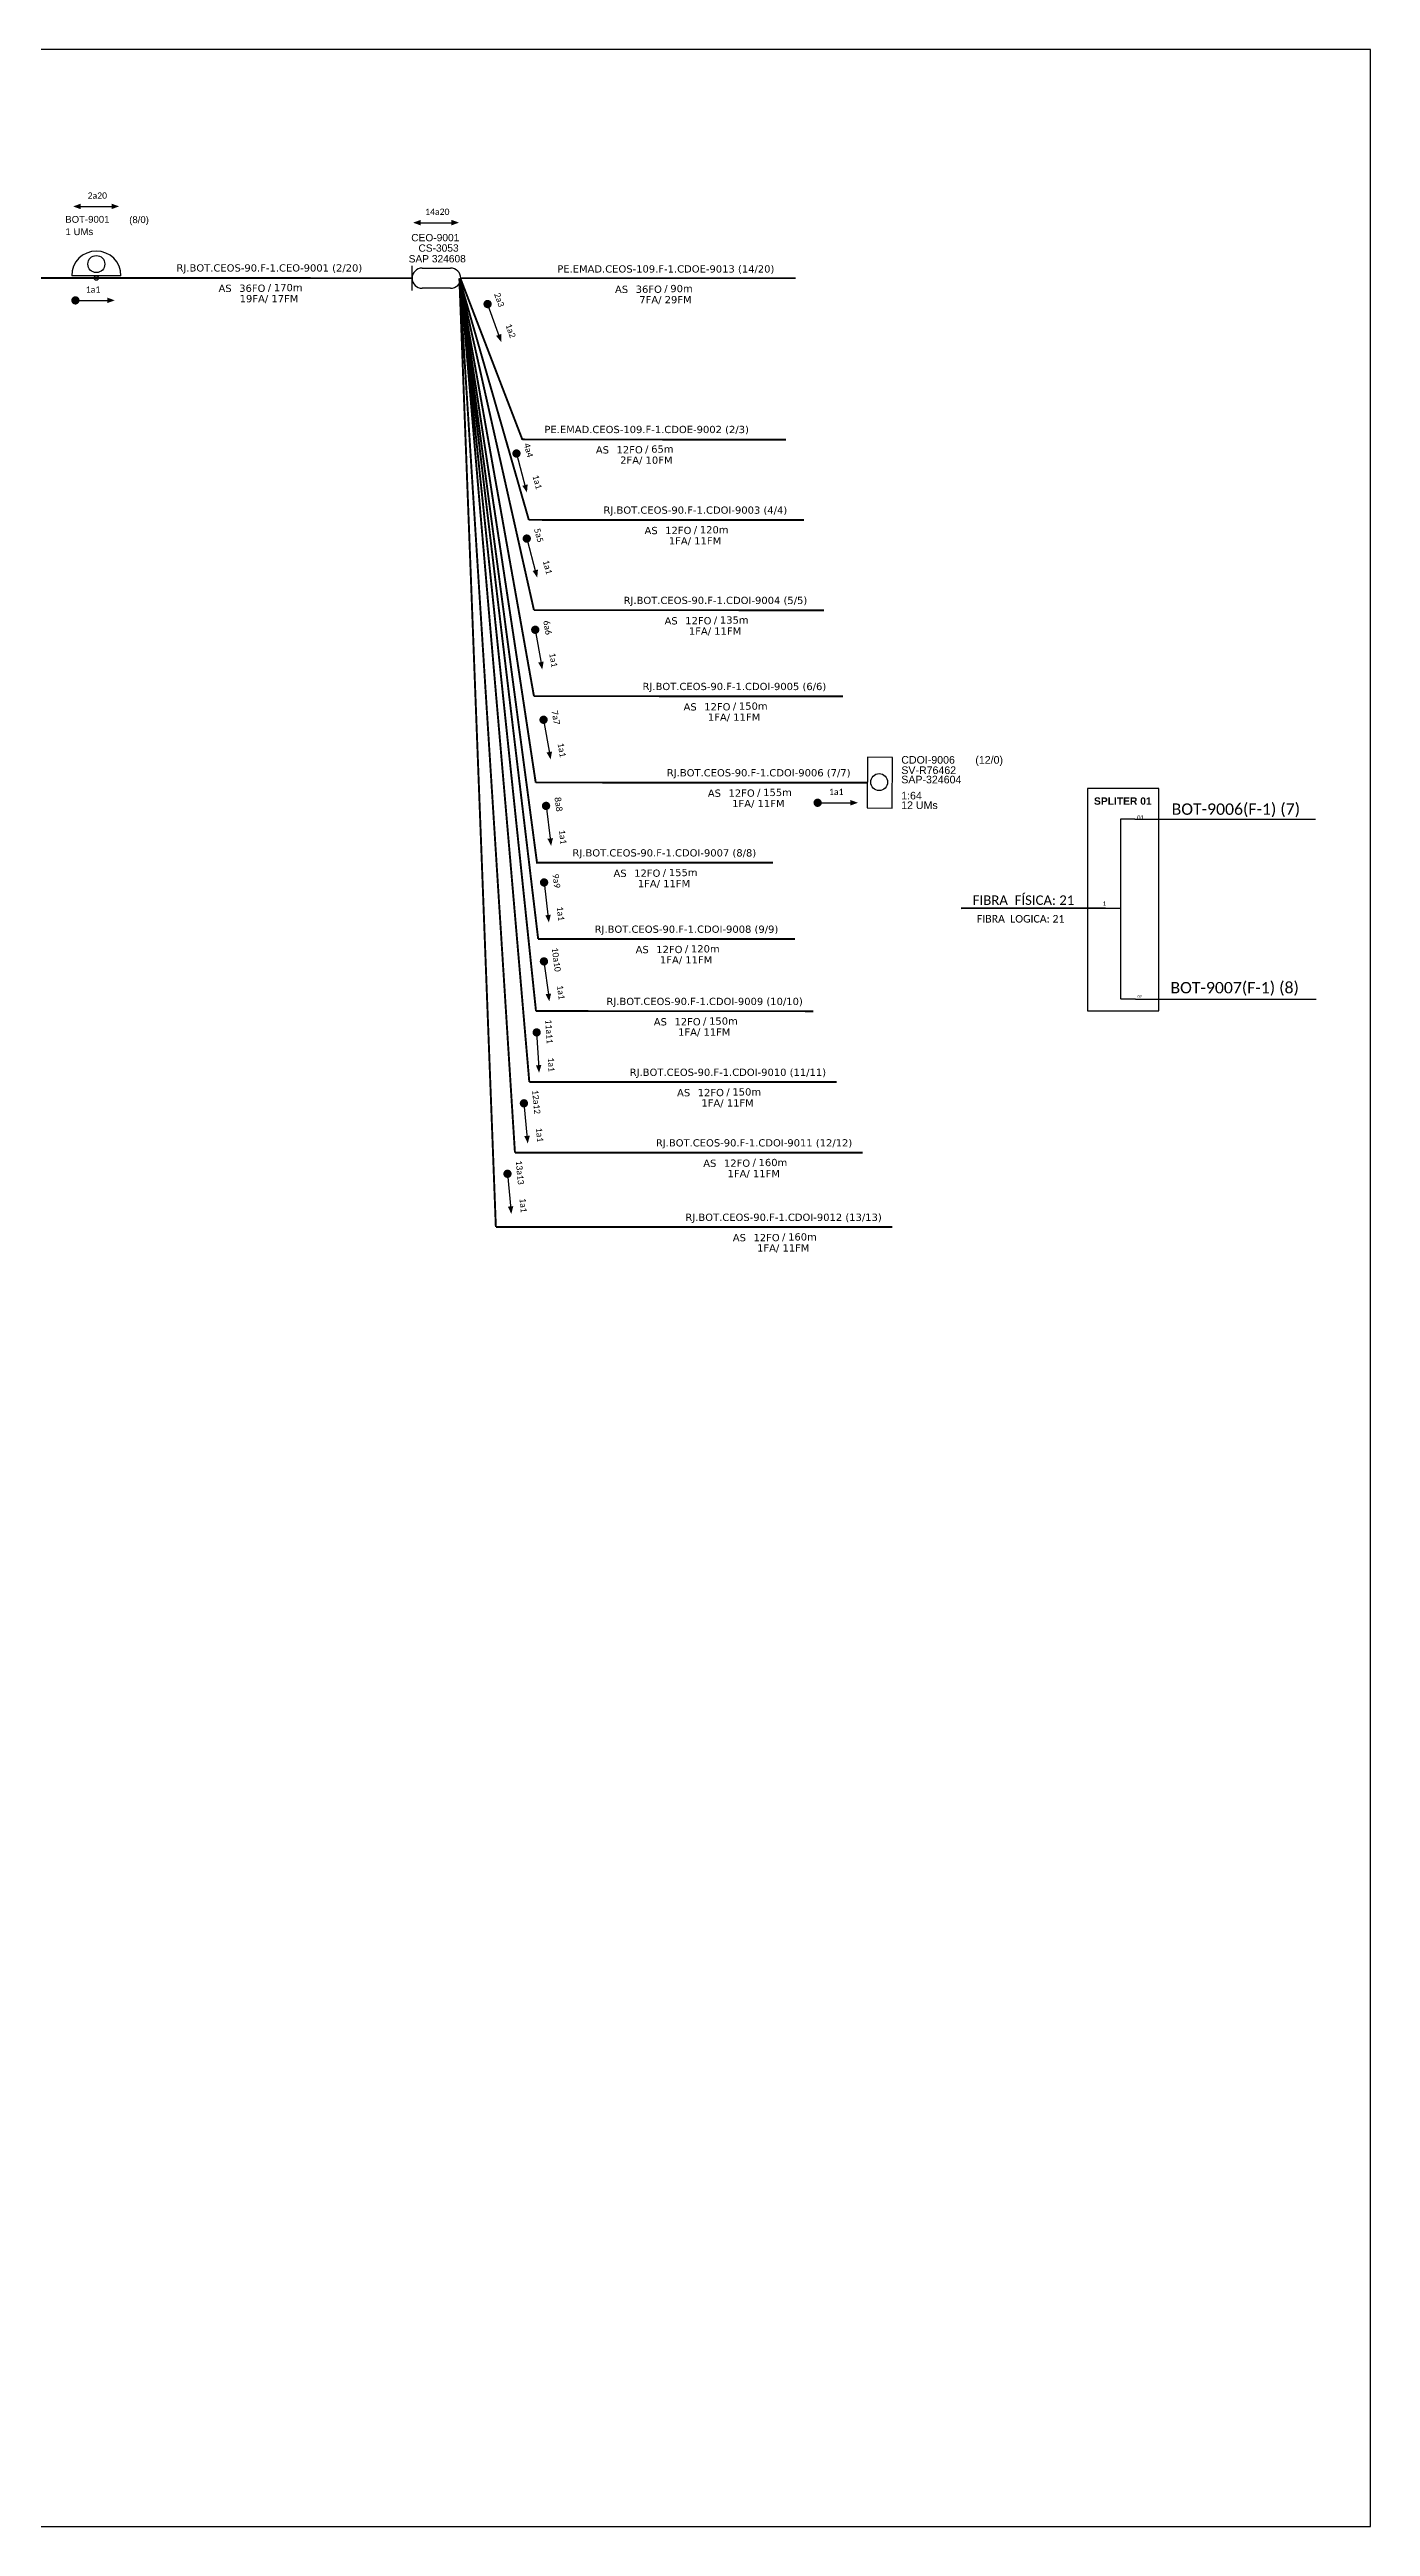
# Model space of a CAD drawing. Header units: inches. Extents: x 0 to 839, y 0 to 594.
# Drawn here: x 522 to 839, y 0 to 594 of the extents above; entities that cross this region are included whole.
import ezdxf
from ezdxf.enums import TextEntityAlignment as Align

# ---------------------------------------------------------------- set-up
doc = ezdxf.new("R2010")
doc.units = ezdxf.units.IN
doc.header["$LTSCALE"] = 0.5
for name, color, linetype, lineweight in [("20.0-LEGENDA DOS CDO'S", 1, 'Continuous', 0), ('20.2-CDO_POSTE', 1, 'Continuous', 5), ('40.1-ETIQUETAS', 1, 'Continuous', 20)]:
    doc.layers.add(name, color=color, linetype=linetype, lineweight=lineweight)
for name, color, linetype in [('20.4-CEOS', 1, 'Continuous'), ('CAP a instalar', 1, 'Continuous'), ('Meio Fio', 134, 'Continuous'), ('SETA', 7, 'Continuous'), ('UNIFILAR', 7, 'Continuous')]:
    doc.layers.add(name, color=color, linetype=linetype)
doc.styles.add('ARIAL', font='arial.ttf')
doc.styles.add('MtXpl_Calibri', font='calibri.ttf')
doc.styles.add('siredit', font='verdana.ttf')
doc.styles.get("Standard").update_dxf_attribs({"font": 'arial.ttf'})
doc.linetypes.add('FENCELINE1', pattern='A,0.25,-0.1,[133,ltypeshp.shx,S=0.1,R=0,X=-0.1,Y=0],-0.1,1', length=1.45)

# ---------------------------------------------------------------- blocks, each defined once
blk = doc.blocks.new('CDOE-TEXTO PADRÃO')
at = {"layer": "20.0-LEGENDA DOS CDO'S", "color": 0, "style": 'ARIAL'}
for tag, p in [('CDO_N', (0.49, 7.39)), ('CORDOALHA', (0.5, 4.33)), ('SAP', (0.51, 1.67)), ('SPLITER_1', (0.59, -0.91)), ('SPLITER_2', (0.6, -3.55)), ('(XX-XX_F)S', (0.54, -8.29)), ('(XX-XX_L)S', (0.55, -10.83)), ('UMS', (0.55, -13.15))]:
    blk.add_attdef(tag, p, '', height=1.7, rotation=0.11799, dxfattribs=at)
blk.add_attdef('FIBRAS_UTILIZADAS', text='', height=1.7, rotation=0.11799, dxfattribs=at).set_placement((19.77, 7.43), align=Align.CENTER)
blk = doc.blocks.new('ETIQUETA_RS5F')
at = {"layer": '40.1-ETIQUETAS', "color": 0, "style": 'siredit'}
blk.add_text('/', height=1.5, dxfattribs=at).set_placement((1.55, -1.95), align=Align.MIDDLE_RIGHT)
for tag, p in [('ETIQUETA_R_SECUNDARIA', (1.18, 2.1)), ('ETIQUETA_R_PRIMARIA', (1.18, 4.1)), ('F_ATIVAS/F_MORTAS', (1.11, -4.24))]:
    blk.add_attdef(tag, text='', height=1.5, dxfattribs=at).set_placement(p, align=Align.MIDDLE_CENTER)
for tag, p in [('TIPO_CABO', (-6.62, -2.12)), ('CAP_CABO', (0.37, -2.09))]:
    blk.add_attdef(tag, text='', height=1.5, dxfattribs=at).set_placement(p, align=Align.MIDDLE_RIGHT)
blk.add_attdef('METROS', text='', height=1.5, dxfattribs=at).set_placement((2.11, -1.95), align=Align.MIDDLE_LEFT)
for tag, p in [('FUSÃO_1', (0.82, -8.39)), ('FUSÃO_2', (0.82, -10.6)), ('FUSÃO_3', (0.82, -12.93)), ('FUSÃO_4', (0.82, -15.14)), ('FUSÃO_5', (0.82, -17.16))]:
    blk.add_attdef(tag, text='', height=1.5, dxfattribs=at).set_placement(p, align=Align.CENTER)
blk = doc.blocks.new('SAN')
at = {"layer": 'SETA'}
blk.add_lwpolyline([(-2.58, 0), (6.02, 0)], dxfattribs=at)
for points in [[(-2.1, -0.66), (-3.93, 0), (-2.1, 0.67)], [(5.33, 0.68), (7.16, 0.01), (5.33, -0.65)]]:
    blk.add_solid(points, dxfattribs=at)

msp = doc.modelspace()

# ---------------------------------------------------------------- linework, layer by layer
at = {"color": 7}
msp.add_line((538.85, 539.75), (527.03, 539.75), dxfattribs=at)
at = {"color": 7, "linetype": 'Continuous'}
for p, q in [((778.57, 409.42), (778.57, 366.23)), ((782.07, 409.42), (778.57, 409.42)), ((774.94, 388.11), (778.55, 388.11)), ((782.24, 366.27), (778.75, 366.27))]:
    msp.add_line(p, q, dxfattribs=at)
at = {"color": 10, "linetype": 'Continuous'}
for p, q in [((782.07, 409.42), (825.39, 409.4)), ((782.24, 366.27), (825.57, 366.26))]:
    msp.add_line(p, q, dxfattribs=at)
at = {"color": 1, "linetype": 'Continuous', "lineweight": 60}
msp.add_line((774.94, 388.11), (740.35, 388), dxfattribs=at)
msp.add_lwpolyline([(0, 0), (838.56, 0), (838.56, 594), (0, 594), (0, 0)])
at = {"color": 7, "const_width": 0.994}
for points in [[(527.43, 533.84, 1), (528.42, 533.84, 1)], [(626.62, 533.43, 1), (626.96, 532.49, 1)]]:
    msp.add_lwpolyline(points, format="xyb", close=True, dxfattribs=at)
at = {"const_width": 0.994}
for points in [[(633.59, 497.61, 1), (633.85, 496.65, 1)], [(636.06, 477.2, 1), (636.32, 476.24, 1)], [(638.14, 455.34, 1), (638.31, 454.36, 1)], [(640.13, 433.76, 1), (640.3, 432.78, 1)], [(640.75, 413.11, 1), (640.88, 412.12, 1)], [(705.46, 413.36, 1), (706.45, 413.36, 1)], [(640.28, 394.75, 1), (640.4, 393.76, 1)], [(640.24, 375.82, 1), (640.38, 374.83, 1)], [(638.53, 358.78, 1), (638.59, 357.79, 1)], [(635.46, 341.79, 1), (635.55, 340.8, 1)], [(631.52, 324.89, 1), (631.61, 323.9, 1)]]:
    msp.add_lwpolyline(points, format="xyb", close=True, dxfattribs=at)
at = {"color": 1}
msp.add_lwpolyline([(717.84, 412.13), (723.86, 412.1), (723.93, 424.24), (717.91, 424.28)], close=True, dxfattribs=at)
at = {"color": 7}
msp.add_lwpolyline([(770.65, 363.47), (787.83, 363.47), (787.83, 416.82), (770.65, 416.82)], close=True, dxfattribs=at)
for centre, radius in [((532.94, 542.56), 2.04), ((532.94, 539.2), 0.547)]:
    msp.add_circle(centre, radius, dxfattribs=at)
msp.add_arc((532.94, 539.75), 5.91, 0, 180, dxfattribs=at)
at = {"layer": '20.4-CEOS', "color": 5}
for p, q in [((608.67, 536.24), (608.67, 542.1)), ((611.1, 541.6), (617.92, 541.6)), ((617.92, 536.74), (611.1, 536.74))]:
    msp.add_line(p, q, dxfattribs=at)
for centre, start, end in [((611.1, 539.17), 90, 270), ((617.92, 539.17), 270, 90)]:
    msp.add_arc(centre, 2.43, start, end, dxfattribs=at)
at = {"layer": 'CAP a instalar', "color": 7, "linetype": 'FENCELINE1', "ltscale": 7, "const_width": 0.464}
for points in [[(532.96, 539.2), (461.25, 539.2)], [(532.96, 539.2), (608.67, 539.17)], [(620.26, 539.14), (635.15, 500.4)], [(620.46, 539.17), (700.69, 539.17)], [(635.1, 500.49), (698.4, 500.46)]]:
    msp.add_lwpolyline(points, dxfattribs=at)
at = {"layer": 'CAP a instalar', "color": 252, "linetype": 'FENCELINE1', "ltscale": 7, "const_width": 0.464}
for points in [[(620.02, 539.17), (636.68, 481.21)], [(620.02, 539.17), (637.91, 459.56)], [(620.02, 539.17), (637.91, 438.93)], [(620.02, 539.17), (638.92, 380.72)], [(620.02, 539.17), (638.4, 363.4)], [(620.02, 539.17), (633.35, 329.47)], [(620.02, 539.17), (628.77, 311.63)], [(620.23, 539.17), (636.8, 346.4)], [(636.68, 481.21), (702.69, 481.19)], [(637.91, 459.56), (707.49, 459.54)], [(637.91, 438.93), (712.05, 438.91)], [(638.92, 380.72), (700.55, 380.7)], [(638.4, 363.4), (704.91, 363.38)], [(636.8, 346.4), (710.49, 346.38)], [(633.35, 329.47), (716.77, 329.46)], [(628.77, 311.63), (723.85, 311.61)]]:
    msp.add_lwpolyline(points, dxfattribs=at)
at = {"layer": 'CAP a instalar', "color": 1, "linetype": 'FENCELINE1', "ltscale": 7, "const_width": 0.464}
for points in [[(620.02, 539.17), (638.33, 418.22)], [(638.33, 418.22), (717.88, 418.21)]]:
    msp.add_lwpolyline(points, dxfattribs=at)
at = {"layer": 'CAP a instalar', "color": 7, "linetype": 'FENCELINE1', "ltscale": 7}
msp.add_lwpolyline([(620.02, 539.17, 0.464, 0.464, 0), (638.64, 399.01, 0.464, 0.464, 0), (695.25, 398.99, 0.464, 0.464, 0)], format="xyseb", dxfattribs=at)
at = {"layer": 'Meio Fio', "color": 1}
msp.add_circle((720.71, 418.32), 2.03, dxfattribs=at)
at = {"layer": 'SETA', "color": 7}
for points in [[(527.68, 533.84), (536.23, 533.84)], [(626.79, 532.96), (629.67, 524.91)]]:
    msp.add_lwpolyline(points, dxfattribs=at)
at = {"layer": 'SETA'}
for points in [[(633.72, 497.13), (635.92, 488.87)], [(636.19, 476.72), (638.4, 468.46)], [(638.22, 454.85), (639.69, 446.43)], [(640.21, 433.27), (641.7, 424.85)], [(640.82, 412.61), (641.88, 404.13)], [(705.95, 413.36), (714.5, 413.36)], [(640.34, 394.25), (641.35, 385.76)], [(640.31, 375.33), (641.44, 366.85)], [(638.56, 358.29), (639.06, 349.75)], [(635.51, 341.3), (636.31, 332.79)], [(631.56, 324.4), (632.37, 315.89)]]:
    msp.add_lwpolyline(points, dxfattribs=at)
at = {"layer": 'SETA', "color": 7}
msp.add_solid([(535.55, 534.51), (537.37, 533.85), (535.55, 533.19)], dxfattribs=at)
at = {"layer": 'SETA'}
for points in [[(630.08, 525.79), (630.07, 523.85), (628.83, 525.34)], [(636.4, 489.71), (636.23, 487.78), (635.12, 489.37)], [(638.87, 469.3), (638.7, 467.37), (637.59, 468.96)], [(640.24, 447.23), (639.9, 445.32), (638.93, 447)], [(642.24, 425.65), (641.91, 423.74), (640.94, 425.42)], [(713.82, 414.03), (715.64, 413.37), (713.82, 412.71)], [(642.46, 404.9), (642.03, 403.01), (641.15, 404.73)], [(641.94, 386.52), (641.5, 384.64), (640.62, 386.37)], [(642.02, 367.62), (641.6, 365.73), (640.7, 367.45)], [(639.69, 350.48), (639.14, 348.62), (638.37, 350.4)], [(636.92, 333.53), (636.43, 331.66), (635.6, 333.41)], [(632.97, 316.64), (632.48, 314.76), (631.65, 316.51)]]:
    msp.add_solid(points, dxfattribs=at)

# ---------------------------------------------------------------- block references
at = {"layer": '20.2-CDO_POSTE', "color": 7}
ref = msp.add_blockref('CDOE-TEXTO PADRÃO', (532.55, 541.45), dxfattribs=dict(at, xscale=0.966508242798376, yscale=0.966508242798376, zscale=0.966508242798376))
ref.add_attrib('CDO_N', 'BOT-9001', (525.5, 552.45), dxfattribs={"layer": "20.0-LEGENDA DOS CDO'S", "color": 0, "height": 1.643, "rotation": 0.11799, "style": 'ARIAL'})
ref.add_attrib('CORDOALHA', '1 UMs', (525.56, 549.49), dxfattribs={"layer": "20.0-LEGENDA DOS CDO'S", "color": 0, "height": 1.643, "rotation": 0.11799, "style": 'ARIAL'})
ref.add_attrib('FIBRAS_UTILIZADAS', '       (8/0)', dxfattribs={"layer": "20.0-LEGENDA DOS CDO'S", "color": 0, "height": 1.6429, "rotation": 0.11799, "style": 'ARIAL'}).set_placement((540.96, 552.37), align=Align.CENTER)
at = {"layer": '20.2-CDO_POSTE', "color": 5}
ref = msp.add_blockref('CDOE-TEXTO PADRÃO', (608.37, 541.06), dxfattribs=dict(at, xscale=1.028574807568508, yscale=1.028574807568508, zscale=1.028574807568508))
ref.add_attrib('CDO_N', 'CEO-9001', (608.48, 548.01), dxfattribs={"layer": "20.0-LEGENDA DOS CDO'S", "color": 0, "height": 1.748, "rotation": 0.11799, "style": 'ARIAL'})
ref.add_attrib('CORDOALHA', 'CS-3053', (610.21, 545.52), dxfattribs={"layer": "20.0-LEGENDA DOS CDO'S", "color": 0, "height": 1.748, "rotation": 0.11799, "style": 'ARIAL'})
ref.add_attrib('SAP', 'SAP 324608', (607.86, 542.94), dxfattribs={"layer": "20.0-LEGENDA DOS CDO'S", "color": 0, "height": 1.748, "rotation": 0.11799, "style": 'ARIAL'})
at = {"layer": '40.1-ETIQUETAS', "color": 7}
ref = msp.add_blockref('ETIQUETA_RS5F', (573.07, 539.19), dxfattribs=dict(at, xscale=1.159809873027176, yscale=1.159809873027176, zscale=1.159809873027176))
ref.add_attrib('ETIQUETA_R_SECUNDARIA', 'RJ.BOT.CEOS-90.F-1.CEO-9001 (2/20)', dxfattribs={"color": 0, "height": 1.7397, "style": 'siredit'}).set_placement((574.45, 541.63), align=Align.MIDDLE_CENTER)
ref.add_attrib('TIPO_CABO', 'AS', dxfattribs={"color": 0, "height": 1.74, "style": 'siredit'}).set_placement((565.4, 536.73), align=Align.MIDDLE_RIGHT)
ref.add_attrib('CAP_CABO', '36FO', dxfattribs={"color": 0, "height": 1.74, "style": 'siredit'}).set_placement((573.5, 536.76), align=Align.MIDDLE_RIGHT)
ref.add_attrib('METROS', '170m', dxfattribs={"color": 0, "height": 1.74, "style": 'siredit'}).set_placement((575.52, 536.92), align=Align.MIDDLE_LEFT)
ref.add_attrib('F_ATIVAS/F_MORTAS', '19FA/ 17FM', dxfattribs={"color": 0, "height": 1.74, "style": 'siredit'}).set_placement((574.36, 534.26), align=Align.MIDDLE_CENTER)
ref = msp.add_blockref('ETIQUETA_RS5F', (668.17, 538.95), dxfattribs=dict(at, xscale=1.159809873027176, yscale=1.159809873027176, zscale=1.159809873027176))
ref.add_attrib('ETIQUETA_R_SECUNDARIA', 'PE.EMAD.CEOS-109.F-1.CDOE-9013 (14/20)', dxfattribs={"color": 0, "height": 1.7397, "style": 'siredit'}).set_placement((669.54, 541.39), align=Align.MIDDLE_CENTER)
ref.add_attrib('TIPO_CABO', 'AS', dxfattribs={"color": 0, "height": 1.74, "style": 'siredit'}).set_placement((660.5, 536.49), align=Align.MIDDLE_RIGHT)
ref.add_attrib('CAP_CABO', '36FO', dxfattribs={"color": 0, "height": 1.74, "style": 'siredit'}).set_placement((668.6, 536.52), align=Align.MIDDLE_RIGHT)
ref.add_attrib('METROS', '90m', dxfattribs={"color": 0, "height": 1.74, "style": 'siredit'}).set_placement((670.62, 536.68), align=Align.MIDDLE_LEFT)
ref.add_attrib('F_ATIVAS/F_MORTAS', '7FA/ 29FM', dxfattribs={"color": 0, "height": 1.74, "style": 'siredit'}).set_placement((669.46, 534.02), align=Align.MIDDLE_CENTER)
ref = msp.add_blockref('ETIQUETA_RS5F', (663.58, 500.45), dxfattribs=dict(at, xscale=1.159809873027176, yscale=1.159809873027176, zscale=1.159809873027176))
ref.add_attrib('ETIQUETA_R_SECUNDARIA', 'PE.EMAD.CEOS-109.F-1.CDOE-9002 (2/3)', dxfattribs={"color": 0, "height": 1.7397, "style": 'siredit'}).set_placement((664.95, 502.89), align=Align.MIDDLE_CENTER)
ref.add_attrib('TIPO_CABO', 'AS', dxfattribs={"color": 0, "height": 1.74, "style": 'siredit'}).set_placement((655.91, 498), align=Align.MIDDLE_RIGHT)
ref.add_attrib('CAP_CABO', '12FO', dxfattribs={"color": 0, "height": 1.74, "style": 'siredit'}).set_placement((664.01, 498.03), align=Align.MIDDLE_RIGHT)
ref.add_attrib('METROS', '65m', dxfattribs={"color": 0, "height": 1.74, "style": 'siredit'}).set_placement((666.03, 498.19), align=Align.MIDDLE_LEFT)
ref.add_attrib('F_ATIVAS/F_MORTAS', '2FA/ 10FM', dxfattribs={"color": 0, "height": 1.74, "style": 'siredit'}).set_placement((664.87, 495.53), align=Align.MIDDLE_CENTER)
at = {"layer": '40.1-ETIQUETAS', "color": 252}
ref = msp.add_blockref('ETIQUETA_RS5F', (675.25, 481.11), dxfattribs=dict(at, xscale=1.159809873027176, yscale=1.159809873027176, zscale=1.159809873027176))
ref.add_attrib('ETIQUETA_R_SECUNDARIA', 'RJ.BOT.CEOS-90.F-1.CDOI-9003 (4/4)', dxfattribs={"color": 0, "height": 1.7397, "style": 'siredit'}).set_placement((676.63, 483.55), align=Align.MIDDLE_CENTER)
ref.add_attrib('TIPO_CABO', 'AS', dxfattribs={"color": 0, "height": 1.74, "style": 'siredit'}).set_placement((667.58, 478.65), align=Align.MIDDLE_RIGHT)
ref.add_attrib('CAP_CABO', '12FO', dxfattribs={"color": 0, "height": 1.74, "style": 'siredit'}).set_placement((675.68, 478.68), align=Align.MIDDLE_RIGHT)
ref.add_attrib('METROS', '120m', dxfattribs={"color": 0, "height": 1.74, "style": 'siredit'}).set_placement((677.7, 478.84), align=Align.MIDDLE_LEFT)
ref.add_attrib('F_ATIVAS/F_MORTAS', '1FA/ 11FM', dxfattribs={"color": 0, "height": 1.74, "style": 'siredit'}).set_placement((676.54, 476.18), align=Align.MIDDLE_CENTER)
ref = msp.add_blockref('ETIQUETA_RS5F', (680.06, 459.45), dxfattribs=dict(at, xscale=1.159809873027176, yscale=1.159809873027176, zscale=1.159809873027176))
ref.add_attrib('ETIQUETA_R_SECUNDARIA', 'RJ.BOT.CEOS-90.F-1.CDOI-9004 (5/5)', dxfattribs={"color": 0, "height": 1.7397, "style": 'siredit'}).set_placement((681.44, 461.9), align=Align.MIDDLE_CENTER)
ref.add_attrib('TIPO_CABO', 'AS', dxfattribs={"color": 0, "height": 1.74, "style": 'siredit'}).set_placement((672.39, 457), align=Align.MIDDLE_RIGHT)
ref.add_attrib('CAP_CABO', '12FO', dxfattribs={"color": 0, "height": 1.74, "style": 'siredit'}).set_placement((680.49, 457.03), align=Align.MIDDLE_RIGHT)
ref.add_attrib('METROS', '135m', dxfattribs={"color": 0, "height": 1.74, "style": 'siredit'}).set_placement((682.51, 457.19), align=Align.MIDDLE_LEFT)
ref.add_attrib('F_ATIVAS/F_MORTAS', '1FA/ 11FM', dxfattribs={"color": 0, "height": 1.74, "style": 'siredit'}).set_placement((681.35, 454.53), align=Align.MIDDLE_CENTER)
ref = msp.add_blockref('ETIQUETA_RS5F', (684.62, 438.82), dxfattribs=dict(at, xscale=1.159809873027176, yscale=1.159809873027176, zscale=1.159809873027176))
ref.add_attrib('ETIQUETA_R_SECUNDARIA', 'RJ.BOT.CEOS-90.F-1.CDOI-9005 (6/6)', dxfattribs={"color": 0, "height": 1.7397, "style": 'siredit'}).set_placement((685.99, 441.26), align=Align.MIDDLE_CENTER)
ref.add_attrib('TIPO_CABO', 'AS', dxfattribs={"color": 0, "height": 1.74, "style": 'siredit'}).set_placement((676.95, 436.37), align=Align.MIDDLE_RIGHT)
ref.add_attrib('CAP_CABO', '12FO', dxfattribs={"color": 0, "height": 1.74, "style": 'siredit'}).set_placement((685.05, 436.39), align=Align.MIDDLE_RIGHT)
ref.add_attrib('METROS', '150m', dxfattribs={"color": 0, "height": 1.74, "style": 'siredit'}).set_placement((687.07, 436.55), align=Align.MIDDLE_LEFT)
ref.add_attrib('F_ATIVAS/F_MORTAS', '1FA/ 11FM', dxfattribs={"color": 0, "height": 1.74, "style": 'siredit'}).set_placement((685.91, 433.9), align=Align.MIDDLE_CENTER)
at = {"layer": '40.1-ETIQUETAS', "color": 1}
ref = msp.add_blockref('ETIQUETA_RS5F', (690.45, 418.12), dxfattribs=dict(at, xscale=1.159809873027176, yscale=1.159809873027176, zscale=1.159809873027176))
ref.add_attrib('ETIQUETA_R_SECUNDARIA', 'RJ.BOT.CEOS-90.F-1.CDOI-9006 (7/7)', dxfattribs={"color": 0, "height": 1.7397, "style": 'siredit'}).set_placement((691.82, 420.56), align=Align.MIDDLE_CENTER)
ref.add_attrib('TIPO_CABO', 'AS', dxfattribs={"color": 0, "height": 1.74, "style": 'siredit'}).set_placement((682.77, 415.67), align=Align.MIDDLE_RIGHT)
ref.add_attrib('CAP_CABO', '12FO', dxfattribs={"color": 0, "height": 1.74, "style": 'siredit'}).set_placement((690.87, 415.69), align=Align.MIDDLE_RIGHT)
ref.add_attrib('METROS', '155m', dxfattribs={"color": 0, "height": 1.74, "style": 'siredit'}).set_placement((692.89, 415.85), align=Align.MIDDLE_LEFT)
ref.add_attrib('F_ATIVAS/F_MORTAS', '1FA/ 11FM', dxfattribs={"color": 0, "height": 1.74, "style": 'siredit'}).set_placement((691.74, 413.19), align=Align.MIDDLE_CENTER)
at = {"layer": '40.1-ETIQUETAS', "color": 7}
ref = msp.add_blockref('ETIQUETA_RS5F', (667.81, 398.91), dxfattribs=dict(at, xscale=1.159809873027176, yscale=1.159809873027176, zscale=1.159809873027176))
ref.add_attrib('ETIQUETA_R_SECUNDARIA', 'RJ.BOT.CEOS-90.F-1.CDOI-9007 (8/8)', dxfattribs={"color": 0, "height": 1.7397, "style": 'siredit'}).set_placement((669.19, 401.35), align=Align.MIDDLE_CENTER)
ref.add_attrib('TIPO_CABO', 'AS', dxfattribs={"color": 0, "height": 1.74, "style": 'siredit'}).set_placement((660.14, 396.45), align=Align.MIDDLE_RIGHT)
ref.add_attrib('CAP_CABO', '12FO', dxfattribs={"color": 0, "height": 1.74, "style": 'siredit'}).set_placement((668.24, 396.48), align=Align.MIDDLE_RIGHT)
ref.add_attrib('METROS', '155m', dxfattribs={"color": 0, "height": 1.74, "style": 'siredit'}).set_placement((670.26, 396.64), align=Align.MIDDLE_LEFT)
ref.add_attrib('F_ATIVAS/F_MORTAS', '1FA/ 11FM', dxfattribs={"color": 0, "height": 1.74, "style": 'siredit'}).set_placement((669.1, 393.98), align=Align.MIDDLE_CENTER)
at = {"layer": '40.1-ETIQUETAS', "color": 252}
ref = msp.add_blockref('ETIQUETA_RS5F', (673.12, 380.61), dxfattribs=dict(at, xscale=1.159809873027176, yscale=1.159809873027176, zscale=1.159809873027176))
ref.add_attrib('ETIQUETA_R_SECUNDARIA', 'RJ.BOT.CEOS-90.F-1.CDOI-9008 (9/9)', dxfattribs={"color": 0, "height": 1.7397, "style": 'siredit'}).set_placement((674.49, 383.05), align=Align.MIDDLE_CENTER)
ref.add_attrib('TIPO_CABO', 'AS', dxfattribs={"color": 0, "height": 1.74, "style": 'siredit'}).set_placement((665.45, 378.16), align=Align.MIDDLE_RIGHT)
ref.add_attrib('CAP_CABO', '12FO', dxfattribs={"color": 0, "height": 1.74, "style": 'siredit'}).set_placement((673.54, 378.18), align=Align.MIDDLE_RIGHT)
ref.add_attrib('METROS', '120m', dxfattribs={"color": 0, "height": 1.74, "style": 'siredit'}).set_placement((675.57, 378.34), align=Align.MIDDLE_LEFT)
ref.add_attrib('F_ATIVAS/F_MORTAS', '1FA/ 11FM', dxfattribs={"color": 0, "height": 1.74, "style": 'siredit'}).set_placement((674.41, 375.69), align=Align.MIDDLE_CENTER)
ref = msp.add_blockref('ETIQUETA_RS5F', (677.47, 363.29), dxfattribs=dict(at, xscale=1.159809873027176, yscale=1.159809873027176, zscale=1.159809873027176))
ref.add_attrib('ETIQUETA_R_SECUNDARIA', 'RJ.BOT.CEOS-90.F-1.CDOI-9009 (10/10)', dxfattribs={"color": 0, "height": 1.7397, "style": 'siredit'}).set_placement((678.85, 365.73), align=Align.MIDDLE_CENTER)
ref.add_attrib('TIPO_CABO', 'AS', dxfattribs={"color": 0, "height": 1.74, "style": 'siredit'}).set_placement((669.8, 360.84), align=Align.MIDDLE_RIGHT)
ref.add_attrib('CAP_CABO', '12FO', dxfattribs={"color": 0, "height": 1.74, "style": 'siredit'}).set_placement((677.9, 360.86), align=Align.MIDDLE_RIGHT)
ref.add_attrib('METROS', '150m', dxfattribs={"color": 0, "height": 1.74, "style": 'siredit'}).set_placement((679.92, 361.02), align=Align.MIDDLE_LEFT)
ref.add_attrib('F_ATIVAS/F_MORTAS', '1FA/ 11FM', dxfattribs={"color": 0, "height": 1.74, "style": 'siredit'}).set_placement((678.76, 358.37), align=Align.MIDDLE_CENTER)
ref = msp.add_blockref('ETIQUETA_RS5F', (683.06, 346.29), dxfattribs=dict(at, xscale=1.159809873027176, yscale=1.159809873027176, zscale=1.159809873027176))
ref.add_attrib('ETIQUETA_R_SECUNDARIA', 'RJ.BOT.CEOS-90.F-1.CDOI-9010 (11/11)', dxfattribs={"color": 0, "height": 1.7397, "style": 'siredit'}).set_placement((684.43, 348.73), align=Align.MIDDLE_CENTER)
ref.add_attrib('TIPO_CABO', 'AS', dxfattribs={"color": 0, "height": 1.74, "style": 'siredit'}).set_placement((675.38, 343.84), align=Align.MIDDLE_RIGHT)
ref.add_attrib('CAP_CABO', '12FO', dxfattribs={"color": 0, "height": 1.74, "style": 'siredit'}).set_placement((683.48, 343.87), align=Align.MIDDLE_RIGHT)
ref.add_attrib('METROS', '150m', dxfattribs={"color": 0, "height": 1.74, "style": 'siredit'}).set_placement((685.51, 344.03), align=Align.MIDDLE_LEFT)
ref.add_attrib('F_ATIVAS/F_MORTAS', '1FA/ 11FM', dxfattribs={"color": 0, "height": 1.74, "style": 'siredit'}).set_placement((684.35, 341.37), align=Align.MIDDLE_CENTER)
ref = msp.add_blockref('ETIQUETA_RS5F', (689.34, 329.37), dxfattribs=dict(at, xscale=1.159809873027176, yscale=1.159809873027176, zscale=1.159809873027176))
ref.add_attrib('ETIQUETA_R_SECUNDARIA', 'RJ.BOT.CEOS-90.F-1.CDOI-9011 (12/12)', dxfattribs={"color": 0, "height": 1.7397, "style": 'siredit'}).set_placement((690.71, 331.81), align=Align.MIDDLE_CENTER)
ref.add_attrib('TIPO_CABO', 'AS', dxfattribs={"color": 0, "height": 1.74, "style": 'siredit'}).set_placement((681.67, 326.91), align=Align.MIDDLE_RIGHT)
ref.add_attrib('CAP_CABO', '12FO', dxfattribs={"color": 0, "height": 1.74, "style": 'siredit'}).set_placement((689.77, 326.94), align=Align.MIDDLE_RIGHT)
ref.add_attrib('METROS', '160m', dxfattribs={"color": 0, "height": 1.74, "style": 'siredit'}).set_placement((691.79, 327.1), align=Align.MIDDLE_LEFT)
ref.add_attrib('F_ATIVAS/F_MORTAS', '1FA/ 11FM', dxfattribs={"color": 0, "height": 1.74, "style": 'siredit'}).set_placement((690.63, 324.44), align=Align.MIDDLE_CENTER)
ref = msp.add_blockref('ETIQUETA_RS5F', (696.42, 311.52), dxfattribs=dict(at, xscale=1.159809873027176, yscale=1.159809873027176, zscale=1.159809873027176))
ref.add_attrib('ETIQUETA_R_SECUNDARIA', 'RJ.BOT.CEOS-90.F-1.CDOI-9012 (13/13)', dxfattribs={"color": 0, "height": 1.7397, "style": 'siredit'}).set_placement((697.79, 313.96), align=Align.MIDDLE_CENTER)
ref.add_attrib('TIPO_CABO', 'AS', dxfattribs={"color": 0, "height": 1.74, "style": 'siredit'}).set_placement((688.75, 309.07), align=Align.MIDDLE_RIGHT)
ref.add_attrib('CAP_CABO', '12FO', dxfattribs={"color": 0, "height": 1.74, "style": 'siredit'}).set_placement((696.85, 309.09), align=Align.MIDDLE_RIGHT)
ref.add_attrib('METROS', '160m', dxfattribs={"color": 0, "height": 1.74, "style": 'siredit'}).set_placement((698.87, 309.26), align=Align.MIDDLE_LEFT)
ref.add_attrib('F_ATIVAS/F_MORTAS', '1FA/ 11FM', dxfattribs={"color": 0, "height": 1.74, "style": 'siredit'}).set_placement((697.71, 306.6), align=Align.MIDDLE_CENTER)
at = {"layer": 'UNIFILAR', "color": 7, "lineweight": -3, "xscale": 0.9943500411070679, "yscale": 0.9943500411070679, "zscale": 0.9943500411070679}
msp.add_blockref('SAN', (531.28, 556.37), dxfattribs=at)
at = {"layer": 'UNIFILAR', "color": 5, "lineweight": -3, "xscale": 0.9943500411070679, "yscale": 0.9943500411070679, "zscale": 0.9943500411070679}
msp.add_blockref('SAN', (612.82, 552.48), dxfattribs=at)

# ---------------------------------------------------------------- texts
at = {"color": 1, "style": 'MtXpl_Calibri'}
msp.add_text('BOT-9006(F-1) (7)', height=2.7277, dxfattribs=at).set_placement((790.87, 410.48))
at = {"color": 7, "style": 'MtXpl_Calibri'}
msp.add_text('BOT-9007(F-1) (8)', height=2.7277, dxfattribs=at).set_placement((790.59, 367.66))
at = {"color": 7, "char_height": 1.4915, "width": 25.2155, "attachment_point": 5}
for s, insert in [('\\C7;\\fCalibri|b0|i0|c0|p34;2a20', (533.18, 558.98)), ('\\C7;\\fCalibri|b0|i0|c0|p34;1a1', (532.15, 536.45))]:
    msp.add_mtext(s, dxfattribs=dict(at, insert=insert))
at = {"attachment_point": 5}
for s, insert, char_height, width in [('\\C7;\\fCalibri|b0|i0|c0|p34;14a20', (614.73, 555.09), 1.4915, 25.2155), ('\\C7;\\fCalibri|b0|i0|c0|p34;1a1', (710.42, 415.97), 1.4915, 25.2155), ('{\\fArial|b1|i0|c0|p34;\\C10;SPLITER 01}', (779.16, 413.76), 1.7652, 17.1824), ('\\C7;\\fArial|b0|i0|;\\H1.0273588255048;01 ', (783.4, 409.81), 1.7652, 3.5401), ('\\C7;\\fCalibri|b0|i0|c0|p34;FIBRA  FÍSICA: 21', (755.34, 390), 2.273, 34.3647), ('\\C7;\\fCalibri|b0|i0|c0|p34;FIBRA  LOGICA: 21', (754.65, 385.53), 1.8185, 34.3647), ('\\C7;\\fArial|b0|i0|;\\H1.0273588255048;1', (774.78, 389.18), 1.7652, 1.7485), ('\\C7;\\fArial|b0|i0;\\H0.370941x;\\P02\\P', (783.2, 367.46), 1.7652, 3.737)]:
    msp.add_mtext(s, dxfattribs=dict(at, insert=insert, char_height=char_height, width=width))
at = {"color": 7, "insert": (629.6, 533.98), "char_height": 1.4915, "width": 25.2155, "attachment_point": 5, "rotation": 289.70576}
msp.add_mtext('\\C7;\\fCalibri|b0|i0|c0|p34;2a3', dxfattribs=at)
at = {"char_height": 1.4915, "attachment_point": 5}
for s, insert, width, rotation in [('\\C7;\\fCalibri|b0|i0|c0|p34;1a2', (632.33, 526.54), 25.2155, 289.70576), ('\\C7;\\fCalibri|b0|i0|c0|p34;4a4', (636.6, 497.92), 25.2155, 284.9567), ('\\C7;\\fCalibri|b0|i0|c0|p34;1a1', (638.7, 490.28), 29.4859, 284.9567), ('\\C7;\\fCalibri|b0|i0|c0|p34;5a5', (639.07, 477.51), 25.2155, 284.9567), ('\\C7;\\fCalibri|b0|i0|c0|p34;1a1', (641.17, 469.87), 25.2155, 284.9567), ('\\C7;\\fCalibri|b0|i0|c0|p34;6a6', (641.16, 455.38), 25.2155, 279.89946), ('\\C7;\\fCalibri|b0|i0|c0|p34;1a1', (642.58, 447.59), 25.2155, 279.89946), ('\\C7;\\fCalibri|b0|i0|c0|p34;7a7', (643.15, 433.8), 25.2155, 280.01112), ('\\C7;\\fCalibri|b0|i0|c0|p34;1a1', (644.59, 426.01), 25.2155, 280.01112), ('\\C7;\\fCalibri|b0|i0|c0|p34;8a8', (643.78, 413), 25.2155, 277.12118), ('\\C7;\\fCalibri|b0|i0|c0|p34;1a1', (644.82, 405.14), 25.2155, 277.12118), ('\\C7;\\fCalibri|b0|i0|c0|p34;9a9', (643.3, 394.62), 25.2155, 276.79551), ('\\C7;\\fCalibri|b0|i0|c0|p34;1a1', (644.3, 386.76), 25.2155, 276.79551), ('\\C7;\\fCalibri|b0|i0|c0|p34;10a10', (643.27, 375.74), 25.2155, 277.58155), ('\\C7;\\fCalibri|b0|i0|c0|p34;1a1', (644.37, 367.89), 25.2155, 277.58155), ('\\C7;\\fCalibri|b0|i0|c0|p34;11a11', (641.54, 358.48), 25.2155, 273.34708), ('\\C7;\\fCalibri|b0|i0|c0|p34;1a1', (642.06, 350.57), 25.2155, 273.34708), ('\\C7;\\fCalibri|b0|i0|c0|p34;12a12', (638.48, 341.59), 25.2155, 275.37376), ('\\C7;\\fCalibri|b0|i0|c0|p34;1a1', (639.28, 333.71), 25.2155, 275.37376), ('\\C7;\\fCalibri|b0|i0|c0|p34;13a13', (634.54, 324.69), 25.2155, 275.37376), ('\\C7;\\fCalibri|b0|i0|c0|p34;1a1', (635.34, 316.81), 25.2155, 275.37376)]:
    msp.add_mtext(s, dxfattribs=dict(at, insert=insert, width=width, rotation=rotation))
at = {"layer": "20.0-LEGENDA DOS CDO'S", "color": 1, "style": 'ARIAL'}
for s, p in [('SV-R76462', (726.03, 420.27)), ('CDOI-9006', (726.02, 422.75)), ('SAP-324604', (726.02, 418.03)), ('1:64', (726, 414.17)), ('12 UMs', (726, 411.87))]:
    msp.add_text(s, height=1.82, rotation=359.97241, dxfattribs=at).set_placement(p)
msp.add_text('          (12/0)', height=1.8204, rotation=359.97241, dxfattribs=at).set_placement((743.57, 422.74), align=Align.CENTER)

doc.saveas('drawing.dxf')
